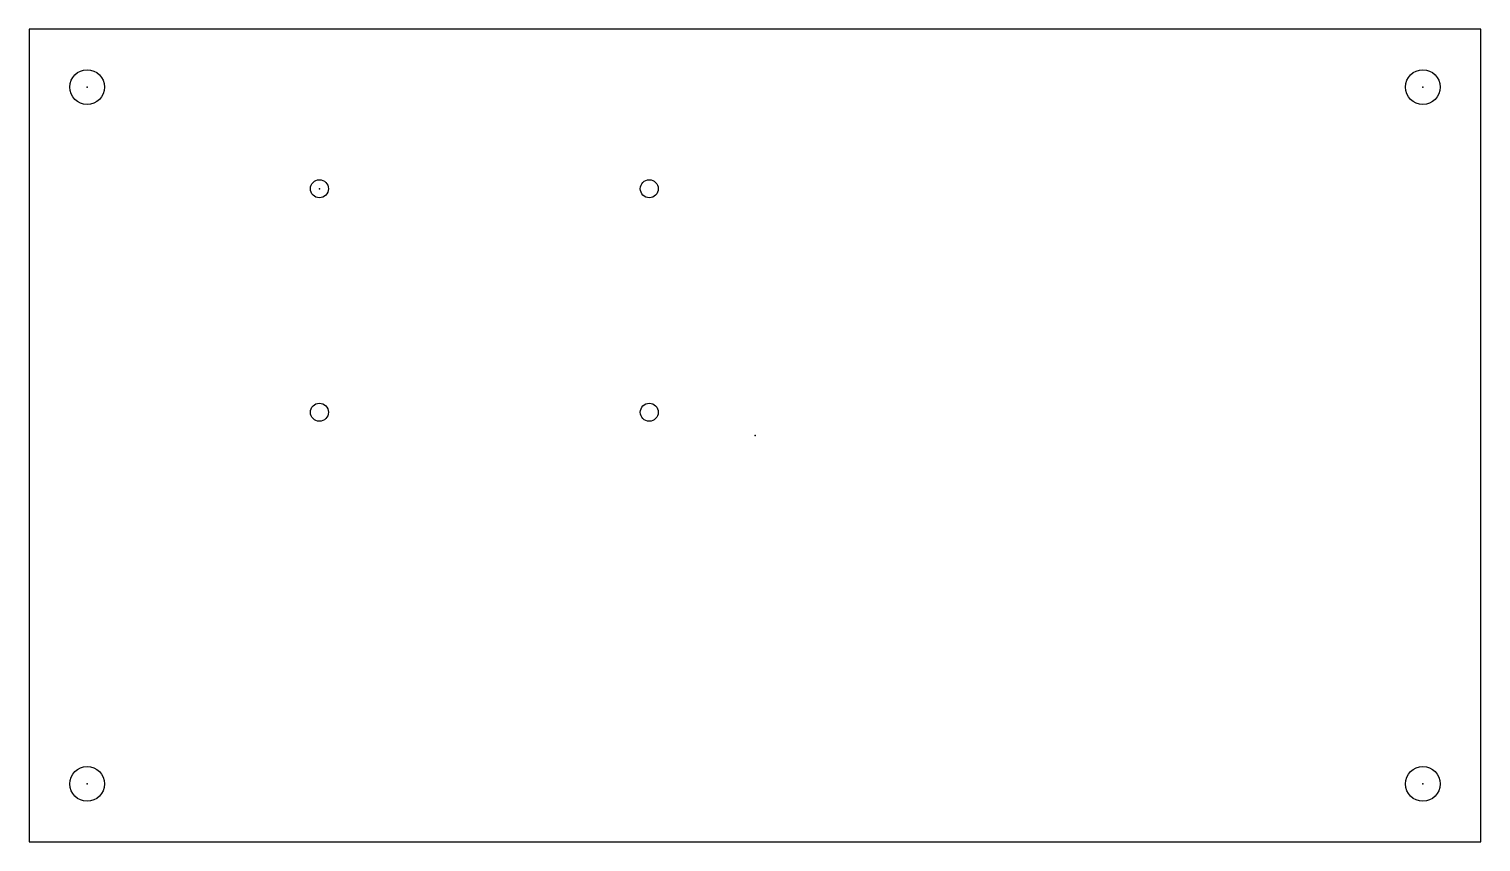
# Model space of a CAD drawing. Header units: millimetres. Extents: x -125 to 125, y -70 to 70.
import ezdxf

# ---------------------------------------------------------------- set-up
doc = ezdxf.new("R2010")
doc.units = ezdxf.units.MM
doc.layers.get('0').update_dxf_attribs({"linetype": 'CONTINUOUS'})

msp = doc.modelspace()

# ---------------------------------------------------------------- linework, layer by layer
msp.add_lwpolyline([(125, 70), (-125, 70), (-125, -70), (125, -70)], close=True)
for centre, radius in [((-115, 60), 3), ((115, 60), 3), ((-75, 42.5), 1.55), ((-18.2, 42.5), 1.55), ((-75, 4), 1.55), ((-18.2, 4), 1.55), ((-115, -60), 3), ((115, -60), 3)]:
    msp.add_circle(centre, radius)
for p in [(-115, 60), (115, 60), (-75, 42.5), (0, 0), (0, 0), (0, 0), (0, 0), (-115, -60), (115, -60)]:
    msp.add_point(p)

doc.saveas('drawing.dxf')
